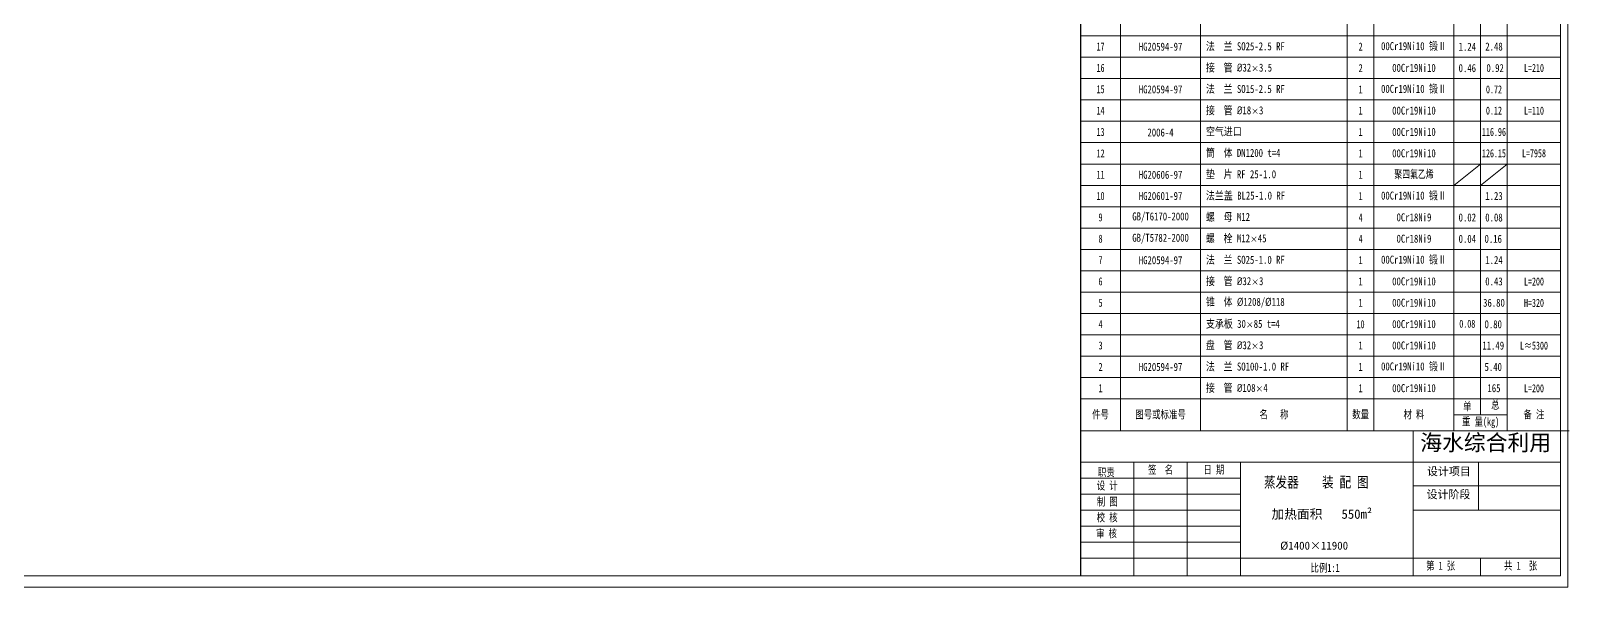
# Model space of a CAD drawing. Header units: inches. Extents: x 16 to 1170, y 5 to 1869.
# Drawn here: x 593 to 1170, y 5 to 214 of the extents above; entities that cross this region are included whole.
import ezdxf

# ---------------------------------------------------------------- set-up
doc = ezdxf.new("R2010")
doc.units = ezdxf.units.IN
doc.header["$MEASUREMENT"] = 0
for name, color, linetype, lineweight in [('文字', 7, 'Continuous', 0), ('标注线', 20, 'Continuous', 0), ('粗实线', 7, 'Continuous', 0), ('细实线2', 130, 'Continuous', 0)]:
    doc.layers.add(name, color=color, linetype=linetype, lineweight=lineweight)
doc.styles.add('FST7', font='gbeitc.shx', dxfattribs={"width": 0.7, "bigfont": 'hztxt3.shx'})
doc.styles.add('FST8', font='gbeitc.shx', dxfattribs={"width": 0.8, "bigfont": 'hztxt3.shx'})
doc.styles.add('HZ', font='gbeitc.shx', dxfattribs={"width": 0.75, "bigfont": 'hztxt3.shx'})

msp = doc.modelspace()

# ---------------------------------------------------------------- linework, layer by layer
at = {"layer": '粗实线', "color": 7}
for points in [[(1169.559893, 1869.092267), (16.48942, 1869.092267), (16.48942, 5.125825), (1169.559893, 5.125825)], [(19.119851, 9.377981), (1166.929462, 9.377981), (1166.929462, 1864.840111), (19.119851, 1864.840111)]]:
    msp.add_lwpolyline(points, close=True, dxfattribs=at)
at = {"layer": '细实线2', "lineweight": 30}
msp.add_line((986.929403, 483.909751), (986.929405, 9.377981), dxfattribs=at)
at = {"layer": '细实线2'}
for p, q in [((1001.929405, 63.692425), (1001.929405, 483.909751)), ((1031.929405, 63.692425), (1031.929405, 483.909751)), ((1086.929405, 63.692425), (1086.929405, 483.909751)), ((1096.929405, 63.692425), (1096.929405, 483.909751)), ((1126.929405, 63.692425), (1126.929405, 483.909751)), ((1136.929405, 69.692425), (1136.929405, 483.909751)), ((1146.929405, 63.692425), (1146.929405, 483.909751)), ((986.929405, 211.692425), (1166.929405, 211.692425)), ((986.929405, 203.692425), (1166.929405, 203.692425)), ((986.929405, 195.692425), (1166.929405, 195.692425)), ((986.929405, 187.692425), (1166.929405, 187.692425)), ((986.929405, 179.692425), (1166.929405, 179.692425)), ((986.929405, 171.692425), (1166.929405, 171.692425)), ((986.929405, 163.692425), (1166.929405, 163.692425)), ((1126.929405, 155.692425), (1136.929405, 163.692425)), ((1136.929405, 155.692425), (1146.929405, 163.692425)), ((986.929405, 155.692425), (1166.929405, 155.692425)), ((986.929405, 147.692425), (1166.929405, 147.692425)), ((986.929405, 139.692425), (1166.929405, 139.692425)), ((986.929405, 131.692425), (1166.929405, 131.692425)), ((986.929405, 123.692425), (1166.929405, 123.692425)), ((986.929405, 115.692425), (1166.929405, 115.692425)), ((986.929405, 107.692425), (1166.929405, 107.692425)), ((986.929405, 99.692425), (1166.929405, 99.692425)), ((986.929405, 91.692425), (1166.929405, 91.692425)), ((986.929405, 83.692425), (1166.929405, 83.692425)), ((986.929405, 75.692425), (1166.929405, 75.692425)), ((1126.929405, 69.692425), (1146.929405, 69.692425)), ((986.929405, 63.692436), (1170.146037, 63.692436)), ((1111.583557, 9.377981), (1111.583557, 63.692436)), ((986.929405, 52.000533), (1166.929462, 52.000533)), ((1006.929405, 9.377981), (1006.929405, 52.000533)), ((1026.929405, 9.377981), (1026.929405, 52.000533)), ((1046.929405, 9.377981), (1046.929405, 52.000532)), ((1106.929405, 52.000533), (1106.929405, 52.000533)), ((1136.132003, 52.000533), (1136.132003, 34.000533)), ((986.929405, 46.000533), (1046.929405, 46.000533)), ((1111.583557, 43.098406), (1166.929462, 43.098406)), ((986.929405, 40.000533), (1046.929405, 40.000533)), ((986.929405, 34.000533), (1046.929405, 34.000533)), ((1111.583557, 34.000533), (1166.929462, 34.000533)), ((986.929405, 28.000533), (1046.929405, 28.000533)), ((986.929405, 22.000533), (1046.929405, 22.000533)), ((986.929405, 16.000533), (1166.929462, 16.000533)), ((1136.929405, 16.000533), (1136.929405, 9.377981))]:
    msp.add_line(p, q, dxfattribs=at)

# ---------------------------------------------------------------- texts
at = {"layer": '文字', "char_height": 3}
for s, insert, width, attachment_point, style in [('{\\fSimSun|b0|i0|c134|p2;17}', (994.429405, 207.692425), 15, 5, 'FST7'), ('{\\fSimSun|b0|i0|c134|p2;HG20594-97}', (1016.929405, 207.637336), 30, 5, 'FST8'), ('{\\fSimSun|b0|i0|c134|p2;法  兰 SO25-2.5 RF}', (1033.929405, 207.637336), 55, 4, 'FST8'), ('{\\fSimSun|b0|i0|c134|p2;2}', (1091.929405, 207.692425), 10, 5, 'FST7'), ('{\\fSimSun|b0|i0|c134|p2;00Cr19Ni10 锻Ⅱ}', (1111.929405, 207.692425), 30, 5, 'FST8'), ('{\\fSimSun|b0|i0|c134|p2;1.24}', (1131.929405, 207.611296), 10, 5, 'FST8'), ('{\\fSimSun|b0|i0|c134|p2;2.48}', (1141.929405, 207.692425), 10, 5, 'FST8'), ('{\\fSimSun|b0|i0|c134|p2;16}', (994.429405, 199.692425), 15, 5, 'FST7'), ('{\\fSimSun|b0|i0|c134|p2;接  管 \\fISOCPEUR|b0|i0|c0|p34;%%C\\fSimSun|b0|i0|c134|p2;32\\H0.75x;×\\H1.3333x;3.5}', (1033.929405, 199.637336), 55, 4, 'FST8'), ('{\\fSimSun|b0|i0|c134|p2;2}', (1091.929405, 199.637336), 10, 5, 'FST7'), ('{\\fSimSun|b0|i0|c134|p2;00Cr19Ni10}', (1111.929405, 199.692425), 30, 5, 'FST8'), ('{\\fSimSun|b0|i0|c134|p2;0.46}', (1131.929405, 199.611296), 10, 5, 'FST8'), ('{\\fSimSun|b0|i0|c134|p2;0.92}', (1139.099464, 199.637336), 55, 4, 'FST8'), ('{\\fSimSun|b0|i0|c134|p2;L=210}', (1156.929405, 199.661778), 20, 5, 'FST7'), ('{\\fSimSun|b0|i0|c134|p2;15}', (994.429405, 191.692425), 15, 5, 'FST7'), ('{\\fSimSun|b0|i0|c134|p2;HG20594-97}', (1016.929405, 191.637336), 30, 5, 'FST8'), ('{\\fSimSun|b0|i0|c134|p2;法  兰 SO15-2.5 RF}', (1033.929405, 191.637336), 55, 4, 'FST8'), ('{\\fSimSun|b0|i0|c134|p2;1}', (1091.929405, 191.637336), 10, 5, 'FST7'), ('{\\fSimSun|b0|i0|c134|p2;00Cr19Ni10 锻Ⅱ}', (1111.929405, 191.692425), 30, 5, 'FST8'), ('{\\fSimSun|b0|i0|c134|p2;0.72}', (1141.929405, 191.637336), 10, 5, 'FST7'), ('{\\fSimSun|b0|i0|c134|p2;14}', (994.429405, 183.692425), 15, 5, 'FST7'), ('{\\fSimSun|b0|i0|c134|p2;接  管 \\fISOCPEUR|b0|i0|c0|p34;%%C\\fSimSun|b0|i0|c134|p2;18\\H0.75x;×\\H1.3333x;3}', (1033.929405, 183.637336), 55, 4, 'FST8'), ('{\\fSimSun|b0|i0|c134|p2;1}', (1091.929405, 183.692425), 10, 5, 'FST7'), ('{\\fSimSun|b0|i0|c134|p2;00Cr19Ni10}', (1111.929405, 183.692425), 30, 5, 'FST8'), ('{\\fSimSun|b0|i0|c134|p2;0.12}', (1141.929405, 183.692425), 10, 5, 'FST7'), ('{\\fSimSun|b0|i0|c134|p2;L=110}', (1156.929405, 183.661778), 20, 5, 'FST7'), ('{\\fSimSun|b0|i0|c134|p2;13}', (994.429405, 175.692425), 15, 5, 'FST7'), ('{\\fSimSun|b0|i0|c134|p2;2006-4}', (1016.897285, 175.483843), 55, 5, 'FST8'), ('{\\fSimSun|b0|i0|c134|p2;空气进口}', (1033.929405, 175.692425), 55, 4, 'FST8'), ('{\\fSimSun|b0|i0|c134|p2;1}', (1091.929405, 175.692425), 10, 5, 'FST8'), ('{\\fSimSun|b0|i0|c134|p2;00Cr19Ni10}', (1111.929405, 175.692425), 30, 5, 'FST8'), ('{\\fSimSun|b0|i0|c134|p2;116.96}', (1141.929405, 175.692425), 10, 5, 'FST7'), ('{\\fSimSun|b0|i0|c134|p2;12}', (994.429405, 167.692425), 15, 5, 'FST7'), ('{\\fSimSun|b0|i0|c134|p2;筒  体 DN1200 t=4}', (1033.929405, 167.692425), 55, 4, 'FST8'), ('{\\fSimSun|b0|i0|c134|p2;1}', (1091.929405, 167.692425), 10, 5, 'FST7'), ('{\\fSimSun|b0|i0|c134|p2;00Cr19Ni10}', (1111.929405, 167.692425), 30, 5, 'FST8'), ('{\\fSimSun|b0|i0|c134|p2;126.15}', (1141.929405, 167.692425), 10, 5, 'FST7'), ('{\\fSimSun|b0|i0|c134|p2;L=7958}', (1156.929405, 167.692425), 20, 5, 'FST7'), ('{\\fSimSun|b0|i0|c134|p2;垫  片 RF 25-1.0}', (1033.929405, 159.692425), 55, 4, 'FST8'), ('{\\fSimSun|b0|i0|c134|p2;聚四氟乙烯}', (1111.929405, 159.692425), 30, 5, 'FST7'), ('{\\fSimSun|b0|i0|c134|p2;11}', (994.429405, 159.692425), 15, 5, 'FST7'), ('{\\fSimSun|b0|i0|c134|p2;HG20606-97}', (1016.929405, 159.637336), 30, 5, 'FST8'), ('{\\fSimSun|b0|i0|c134|p2;1}', (1091.929405, 159.692425), 10, 5, 'FST8'), ('{\\fSimSun|b0|i0|c134|p2;10}', (994.429405, 151.692425), 15, 5, 'FST7'), ('{\\fSimSun|b0|i0|c134|p2;HG20601-97}', (1016.929405, 151.692425), 30, 5, 'FST8'), ('{\\fSimSun|b0|i0|c134|p2;法兰盖 BL25-1.0 RF}', (1033.929405, 151.692425), 55, 4, 'FST8'), ('{\\fSimSun|b0|i0|c134|p2;1}', (1091.929405, 151.683132), 10, 5, 'FST7'), ('{\\fSimSun|b0|i0|c134|p2;00Cr19Ni10 锻Ⅱ}', (1111.929405, 151.692425), 30, 5, 'FST8'), ('{\\fSimSun|b0|i0|c134|p2;1.23}', (1141.929405, 151.692425), 10, 5, 'FST8'), ('{\\fSimSun|b0|i0|c134|p2;9}', (994.429405, 143.692425), 15, 5, 'FST7'), ('{\\fSimSun|b0|i0|c134|p2;GB/T6170-2000}', (1016.929405, 143.692425), 30, 5, 'FST8'), ('{\\fSimSun|b0|i0|c134|p2;螺  母 M12}', (1033.929405, 143.692425), 55, 4, 'FST8'), ('{\\fSimSun|b0|i0|c134|p2;4}', (1091.929405, 143.637336), 10, 5, 'FST7'), ('{\\fSimSun|b0|i0|c134|p2;0Cr18Ni9}', (1111.929405, 143.692425), 30, 5, 'FST8'), ('{\\fSimSun|b0|i0|c134|p2;0.02}', (1131.929405, 143.637336), 10, 5, 'FST8'), ('{\\fSimSun|b0|i0|c134|p2;0.08}', (1141.929405, 143.637336), 10, 5, 'FST8'), ('{\\fSimSun|b0|i0|c134|p2;8}', (994.429405, 135.692425), 15, 5, 'FST7'), ('{\\fSimSun|b0|i0|c134|p2;GB/T5782-2000}', (1016.929405, 135.692425), 30, 5, 'FST8'), ('{\\fSimSun|b0|i0|c134|p2;螺  栓 M12\\H0.75x;×\\H1.3333x;45}', (1033.929405, 135.692425), 55, 4, 'FST8'), ('{\\fSimSun|b0|i0|c134|p2;4}', (1091.929405, 135.692425), 10, 5, 'FST7'), ('{\\fSimSun|b0|i0|c134|p2;0Cr18Ni9}', (1111.929405, 135.692425), 30, 5, 'FST8'), ('{\\fSimSun|b0|i0|c134|p2;0.04}', (1131.929405, 135.637336), 10, 5, 'FST8'), ('{\\fSimSun|b0|i0|c134|p2;0.16}', (1141.650729, 135.637336), 10, 5, 'FST8'), ('{\\fSimSun|b0|i0|c134|p2;7}', (994.429405, 127.692425), 15, 5, 'FST7'), ('{\\fSimSun|b0|i0|c134|p2;HG20594-97}', (1016.929405, 127.637336), 30, 5, 'FST8'), ('{\\fSimSun|b0|i0|c134|p2;法  兰 SO25-1.0 RF}', (1033.929405, 127.637336), 55, 4, 'FST8'), ('{\\fSimSun|b0|i0|c134|p2;1}', (1091.929405, 127.692425), 10, 5, 'FST7'), ('{\\fSimSun|b0|i0|c134|p2;00Cr19Ni10 锻Ⅱ}', (1111.929405, 127.692425), 30, 5, 'FST8'), ('{\\fSimSun|b0|i0|c134|p2;1.24}', (1141.929405, 127.692425), 10, 5, 'FST8'), ('{\\fSimSun|b0|i0|c134|p2;6}', (994.429405, 119.692425), 15, 5, 'FST7'), ('{\\fSimSun|b0|i0|c134|p2;接  管 \\fISOCPEUR|b0|i0|c0|p34;%%C\\fSimSun|b0|i0|c134|p2;32\\H0.75x;×\\H1.3333x;3}', (1033.929405, 119.637336), 55, 4, 'FST8'), ('{\\fSimSun|b0|i0|c134|p2;00Cr19Ni10}', (1111.929405, 119.692425), 30, 5, 'FST8'), ('{\\fSimSun|b0|i0|c134|p2;0.43}', (1141.929405, 119.692425), 10, 5, 'FST8'), ('{\\fSimSun|b0|i0|c134|p2;L=200}', (1156.929405, 119.637336), 20, 5, 'FST7'), ('{\\fSimSun|b0|i0|c134|p2;1}', (1091.929405, 119.692425), 10, 5, 'FST8'), ('{\\fSimSun|b0|i0|c134|p2;5}', (994.429405, 111.692425), 15, 5, 'FST7'), ('{\\fSimSun|b0|i0|c134|p2;锥  体 %%C1208/%%C118}', (1033.929405, 111.692425), 55, 4, 'FST8'), ('{\\fSimSun|b0|i0|c134|p2;1}', (1091.929405, 111.692425), 10, 5, 'FST7'), ('{\\fSimSun|b0|i0|c134|p2;00Cr19Ni10}', (1111.929405, 111.692425), 30, 5, 'FST8'), ('{\\fSimSun|b0|i0|c134|p2;36.80}', (1141.929405, 111.692425), 10, 5, 'FST8'), ('{\\fSimSun|b0|i0|c134|p2;H=320}', (1156.929405, 111.637336), 20, 5, 'FST7'), ('{\\fSimSun|b0|i0|c134|p2;4}', (994.429405, 103.692425), 15, 5, 'FST7'), ('{\\fSimSun|b0|i0|c134|p2;支承板 30\\H0.75x;×\\H1.3333x;85 t=4 }', (1033.929405, 103.637336), 55, 4, 'FST8'), ('{\\fSimSun|b0|i0|c134|p2;10}', (1091.929405, 103.637336), 10, 5, 'FST7'), ('{\\fSimSun|b0|i0|c134|p2;00Cr19Ni10}', (1111.929405, 103.692425), 30, 5, 'FST8'), ('{\\fSimSun|b0|i0|c134|p2;0.08}', (1131.929405, 103.815268), 10, 5, 'FST7'), ('{\\fSimSun|b0|i0|c134|p2;0.80}', (1141.650729, 103.637336), 10, 5, 'FST8'), ('{\\fSimSun|b0|i0|c134|p2;3}', (994.429405, 95.692425), 15, 5, 'FST7'), ('{\\fSimSun|b0|i0|c134|p2;盘  管 \\fISOCPEUR|b0|i0|c0|p34;%%C\\fSimSun|b0|i0|c134|p2;32\\H0.75x;×\\H1.3333x;3}', (1033.929405, 95.637336), 55, 4, 'FST8'), ('{\\fSimSun|b0|i0|c134|p2;1}', (1091.929405, 95.692425), 10, 5, 'FST7'), ('{\\fSimSun|b0|i0|c134|p2;00Cr19Ni10}', (1111.929405, 95.692425), 30, 5, 'FST8'), ('{\\fSimSun|b0|i0|c134|p2;11.49}', (1141.650729, 95.637336), 10, 5, 'FST8'), ('{\\fSimSun|b0|i0|c134|p2;L≈5300}', (1156.929405, 95.637336), 20, 5, 'FST7'), ('{\\fSimSun|b0|i0|c134|p2;2}', (994.429405, 87.692425), 15, 5, 'FST7'), ('{\\fSimSun|b0|i0|c134|p2;HG20594-97}', (1016.929405, 87.637336), 30, 5, 'FST8'), ('{\\fSimSun|b0|i0|c134|p2;法  兰 SO100-1.0 RF}', (1033.929405, 87.637336), 55, 4, 'FST8'), ('{\\fSimSun|b0|i0|c134|p2;1}', (1091.929405, 87.692425), 10, 5, 'FST7'), ('{\\fSimSun|b0|i0|c134|p2;00Cr19Ni10 锻Ⅱ}', (1111.929405, 87.692425), 30, 5, 'FST8'), ('{\\fSimSun|b0|i0|c134|p2;5.40}', (1141.650729, 87.637336), 10, 5, 'FST8'), ('{\\fSimSun|b0|i0|c134|p2;1}', (994.429405, 79.692425), 15, 5, 'FST7'), ('{\\fSimSun|b0|i0|c134|p2;接  管 \\fISOCPEUR|b0|i0|c0|p34;%%C\\fSimSun|b0|i0|c134|p2;108\\H0.75x;×\\H1.3333x;4}', (1033.929405, 79.637336), 55, 4, 'FST8'), ('{\\fSimSun|b0|i0|c134|p2;1}', (1091.929405, 79.692425), 10, 5, 'FST7'), ('{\\fSimSun|b0|i0|c134|p2;00Cr19Ni10}', (1111.929405, 79.692425), 30, 5, 'FST8'), ('{\\fSimSun|b0|i0|c134|p2;165}', (1141.929405, 79.692425), 10, 5, 'FST8'), ('{\\fSimSun|b0|i0|c134|p2;L=200}', (1156.929405, 79.637336), 20, 5, 'FST7')]:
    msp.add_mtext(s, dxfattribs=dict(at, insert=insert, width=width, attachment_point=attachment_point, style=style))
at = {"layer": '标注线', "insert": (1061.762154, 22.198444), "char_height": 3, "width": 44.22222222, "attachment_point": 1}
msp.add_mtext('{\\fSimSun|b0|i0|c134|p2;\\C4;%%C1400×11900}', dxfattribs=at)
at = {"layer": '细实线2', "attachment_point": 5}
for s, insert, char_height, width, style in [('{\\fSimSun|b0|i0|c134|p2;\\C0;总}', (1142.457747, 73.302753), 3, 55, 'HZ'), ('{\\fSimSun|b0|i0|c134|p2;\\C0;件号}', (994.429405, 69.692425), 3, 55, 'HZ'), ('{\\fSimSun|b0|i0|c134|p2;\\C0;图号或标准号}', (1016.929405, 69.692425), 3, 55, 'HZ'), ('{\\fSimSun|b0|i0|c134|p2;\\C0;名   称}', (1059.429405, 69.692425), 3, 55, 'HZ'), ('{\\fSimSun|b0|i0|c134|p2;\\C0;数量}', (1091.929405, 69.692425), 3, 55, 'HZ'), ('{\\fSimSun|b0|i0|c134|p2;\\C0;材 料}', (1111.929405, 69.692425), 3, 55, 'HZ'), ('{\\fSimSun|b0|i0|c134|p2;\\C0;单}', (1131.929405, 72.692425), 3, 55, 'HZ'), ('{\\fSimSun|b0|i0|c134|p2;\\C0;备 注}', (1156.929405, 69.692425), 3, 55, 'HZ'), ('{\\fSimSun|b0|i0|c134|p2;\\C0;重 量(kg)}', (1136.929405, 66.692425), 3, 55, 'HZ'), ('{\\fSimSun|b0|i0|c134|p2;职责}', (996.571287, 48.000543), 3, 7.22260439, 'HZ'), ('{\\fSimSun|b0|i0|c134|p2;签  名}', (1016.929405, 49.000533), 3, 55, 'HZ'), ('{\\fSimSun|b0|i0|c134|p2;日 期}', (1036.929405, 49.000533), 3, 55, 'HZ'), ('{\\fSimSun|b0|i0|c134|p2; 蒸发器    装 配 图}', (1074.212135, 44.257007), 4, 60, 'FST8'), ('{\\fSimSun|b0|i0|c134|p2;设 计}', (996.929405, 43.000533), 3, 55, 'HZ'), ('{\\fSimSun|b0|i0|c134|p2;制 图}', (996.929405, 37.000533), 3, 55, 'HZ'), ('{\\fSimSun|b0|i0|c134|p2;校 核}', (996.898752, 31.076695), 3, 55, 'HZ'), ('{\\fSimSun|b0|i0|c134|p2;审 核}', (996.630941, 25.096178), 3, 55, 'HZ'), ('{\\fSimSun|b0|i0|c134|p2;\\H0.75x;比例1:1}', (1078.592868, 12.20609), 4, 18.44586048, 'HZ'), ('{\\fSimSun|b0|i0|c134|p2;第 1 张}', (1121.929405, 13.000533), 3, 55, 'HZ'), ('{\\fSimSun|b0|i0|c134|p2;共 1  张}', (1151.929405, 13.000533), 3, 55, 'HZ')]:
    msp.add_mtext(s, dxfattribs=dict(at, insert=insert, char_height=char_height, width=width, style=style))
at = {"layer": '细实线2', "attachment_point": 1}
for s, insert, char_height, width in [('\\pi1.46412;{\\fSimSun|b0|i0|c134|p2;海水综合利用}', (1112.799965, 62.323775), 6, 113.51111111), ('\\pi0.0395922;{\\fSimSun|b0|i0|c134|p2;设计项目}', (1116.796854, 50.034408), 3, 28.96598187), ('\\pi-0.0077014,l0.0077014;{\\fSimSun|b0|i0|c134|p2;设计阶段}', (1116.689245, 41.407337), 3, 23.07777778), ('\\pi1.4889,l0.022222,t21;{\\fSimSun|b0|i0|c134|p2;加热面积   550m²}', (1057.015061, 34.272795), 3.5, 48.63055556)]:
    msp.add_mtext(s, dxfattribs=dict(at, insert=insert, char_height=char_height, width=width))

doc.saveas('drawing.dxf')
